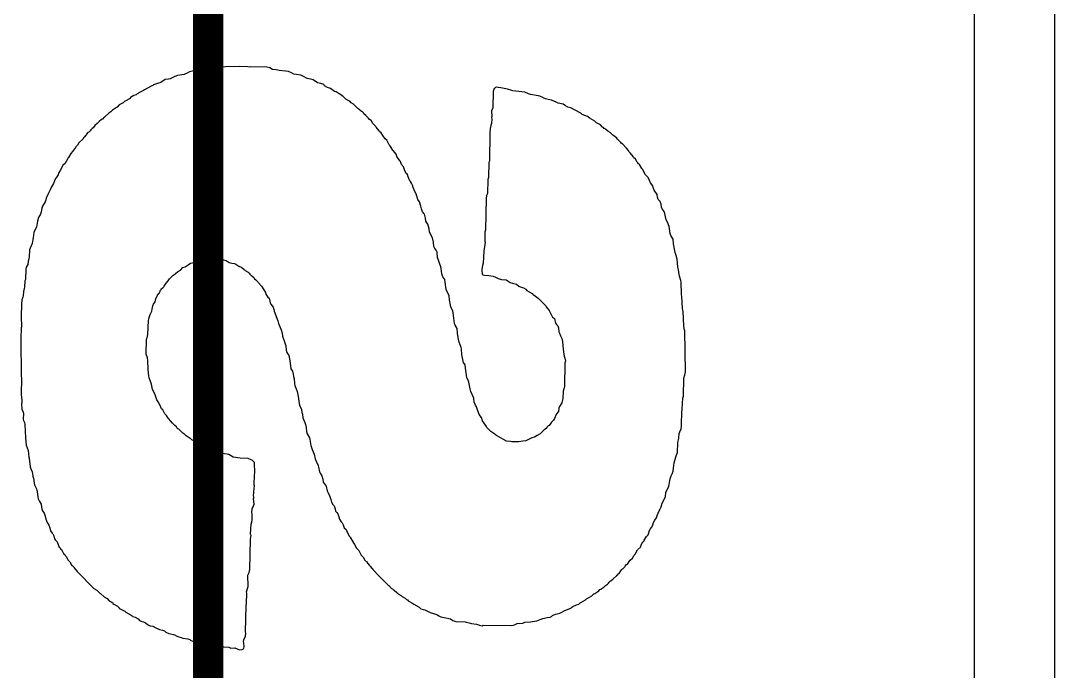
# Model space of a CAD drawing. Header units: inches. Extents: x 0 to 12.7, y -0.1 to 3.5.
# Drawn here: x 0.9427 to 1.1124, y 1.1689 to 1.2756 of the extents above; entities that cross this region are included whole.
import ezdxf

# ---------------------------------------------------------------- set-up
doc = ezdxf.new("R2010")
doc.units = ezdxf.units.IN
doc.header["$MEASUREMENT"] = 0
doc.layers.add('Bottom Overlay', color=54, linetype='Continuous')
doc.layers.add('Top Overlay', color=2, linetype='Continuous')

# ---------------------------------------------------------------- blocks, each defined once
blk = doc.blocks.new('SX1276S8S_T_X1_1')
at = {"layer": 'Top Overlay'}
blk.add_lwpolyline([(0.313, 0.317, 0.005, 0.005, 0), (-0.314, 0.317, 0.005, 0.005, 0)], format="xyseb", dxfattribs=at)

msp = doc.modelspace()

# ---------------------------------------------------------------- linework, layer by layer
at = {"layer": 'Bottom Overlay'}
for p, q in [((1.11236, 0.67763), (1.11229, 1.28771)), ((1.09907, 1.28395), (1.09907, 1.26718)), ((0.97331, 1.2677), (0.97282, 1.26756)), ((0.97366, 1.26784), (0.97331, 1.2677)), ((0.97432, 1.26795), (0.97366, 1.26784)), ((0.97623, 1.26805), (0.97432, 1.26795)), ((0.9786, 1.26812), (0.97623, 1.26805)), ((0.97992, 1.26805), (0.9786, 1.26812)), ((0.98013, 1.26798), (0.97992, 1.26805)), ((0.98033, 1.26805), (0.98013, 1.26798)), ((0.98305, 1.26798), (0.98033, 1.26805)), ((0.98354, 1.26791), (0.98305, 1.26798)), ((0.98395, 1.26763), (0.98354, 1.26791)), ((0.96691, 1.26603), (0.96635, 1.26596)), ((0.96718, 1.2661), (0.96691, 1.26603)), ((0.96795, 1.26645), (0.96718, 1.2661)), ((0.9684, 1.26663), (0.96795, 1.26645)), ((0.96948, 1.2668), (0.9684, 1.26663)), ((0.96997, 1.26701), (0.96948, 1.2668)), ((0.97035, 1.26725), (0.96997, 1.26701)), ((0.97077, 1.26732), (0.97035, 1.26725)), ((0.9716, 1.26739), (0.97077, 1.26732)), ((0.97254, 1.2675), (0.9716, 1.26739)), ((0.97282, 1.26756), (0.97254, 1.2675)), ((0.98458, 1.26756), (0.98395, 1.26763)), ((0.98486, 1.2675), (0.98458, 1.26756)), ((0.98507, 1.26743), (0.98486, 1.2675)), ((0.98611, 1.26736), (0.98507, 1.26743)), ((0.9866, 1.26729), (0.98611, 1.26736)), ((0.98708, 1.26708), (0.9866, 1.26729)), ((0.98747, 1.26683), (0.98708, 1.26708)), ((0.98861, 1.26666), (0.98747, 1.26683)), ((0.98907, 1.26649), (0.98861, 1.26666)), ((0.98962, 1.26614), (0.98907, 1.26649)), ((0.99018, 1.266), (0.98962, 1.26614)), ((1.09907, 1.26711), (1.09904, 0.69054)), ((1.09907, 1.26718), (1.09907, 1.26711)), ((0.96343, 1.26457), (0.96294, 1.26429)), ((0.96419, 1.26492), (0.96343, 1.26457)), ((0.96433, 1.26499), (0.96419, 1.26492)), ((0.96444, 1.26509), (0.96433, 1.26499)), ((0.9651, 1.26534), (0.96444, 1.26509)), ((0.96565, 1.26548), (0.9651, 1.26534)), ((0.96635, 1.26596), (0.96565, 1.26548)), ((0.99063, 1.26589), (0.99018, 1.266)), ((0.99133, 1.26541), (0.99063, 1.26589)), ((0.99189, 1.26534), (0.99133, 1.26541)), ((0.99223, 1.2652), (0.99189, 1.26534)), ((0.99237, 1.26513), (0.99223, 1.2652)), ((0.99251, 1.26492), (0.99237, 1.26513)), ((0.993, 1.26464), (0.99251, 1.26492)), ((0.99345, 1.26447), (0.993, 1.26464)), ((0.99411, 1.26402), (0.99345, 1.26447)), ((1.02031, 1.26447), (1.02017, 1.26398)), ((1.02041, 1.26457), (1.02031, 1.26447)), ((1.02055, 1.26464), (1.02041, 1.26457)), ((1.02076, 1.26471), (1.02055, 1.26464)), ((1.021, 1.26468), (1.02076, 1.26471)), ((1.02142, 1.26461), (1.021, 1.26468)), ((1.0217, 1.26454), (1.02142, 1.26461)), ((1.0225, 1.26436), (1.0217, 1.26454)), ((1.0232, 1.26416), (1.0225, 1.26436)), ((0.96061, 1.26287), (0.95967, 1.26235)), ((0.96068, 1.26301), (0.96061, 1.26287)), ((0.96123, 1.26336), (0.96068, 1.26301)), ((0.96162, 1.26346), (0.96123, 1.26336)), ((0.96176, 1.2636), (0.96162, 1.26346)), ((0.9619, 1.26367), (0.96176, 1.2636)), ((0.96204, 1.26381), (0.9619, 1.26367)), ((0.9627, 1.26412), (0.96204, 1.26381)), ((0.96273, 1.26416), (0.9627, 1.26412)), ((0.9628, 1.26416), (0.96273, 1.26416)), ((0.96294, 1.26429), (0.9628, 1.26416)), ((0.99439, 1.26395), (0.99411, 1.26402)), ((0.99488, 1.2636), (0.99439, 1.26395)), ((0.9955, 1.26325), (0.99488, 1.2636)), ((0.99599, 1.26276), (0.9955, 1.26325)), ((0.99648, 1.26249), (0.99599, 1.26276)), ((1.02017, 1.26398), (1.0201, 1.26134)), ((1.0234, 1.26409), (1.0232, 1.26416)), ((1.02438, 1.26402), (1.0234, 1.26409)), ((1.02535, 1.26388), (1.02438, 1.26402)), ((1.02594, 1.26363), (1.02535, 1.26388)), ((1.02629, 1.26349), (1.02594, 1.26363)), ((1.02754, 1.26329), (1.02629, 1.26349)), ((1.02782, 1.26322), (1.02754, 1.26329)), ((1.02828, 1.26304), (1.02782, 1.26322)), ((1.02838, 1.26294), (1.02828, 1.26304)), ((1.02873, 1.2628), (1.02838, 1.26294)), ((1.02918, 1.26269), (1.02873, 1.2628)), ((1.02974, 1.26256), (1.02918, 1.26269)), ((0.95769, 1.26092), (0.95744, 1.26068)), ((0.95835, 1.26137), (0.95769, 1.26092)), ((0.95849, 1.26144), (0.95835, 1.26137)), ((0.95883, 1.26179), (0.95849, 1.26144)), ((0.95946, 1.26214), (0.95883, 1.26179)), ((0.95967, 1.26235), (0.95946, 1.26214)), ((0.99662, 1.26242), (0.99648, 1.26249)), ((0.99689, 1.26214), (0.99662, 1.26242)), ((0.99724, 1.26193), (0.99689, 1.26214)), ((0.99794, 1.26123), (0.99724, 1.26193)), ((0.99808, 1.26116), (0.99794, 1.26123)), ((0.99818, 1.26106), (0.99808, 1.26116)), ((0.99856, 1.26075), (0.99818, 1.26106)), ((1.0201, 1.26134), (1.01989, 1.26085)), ((1.03047, 1.26224), (1.02974, 1.26256)), ((1.03082, 1.2621), (1.03047, 1.26224)), ((1.03162, 1.26193), (1.03082, 1.2621)), ((1.03203, 1.26165), (1.03162, 1.26193)), ((1.03242, 1.26141), (1.03203, 1.26165)), ((1.03287, 1.2613), (1.03242, 1.26141)), ((1.03363, 1.26095), (1.03287, 1.2613)), ((1.03454, 1.26047), (1.03363, 1.26095)), ((0.95591, 1.25942), (0.95553, 1.25911)), ((0.95605, 1.25949), (0.95591, 1.25942)), ((0.95633, 1.25977), (0.95605, 1.25949)), ((0.95647, 1.25984), (0.95633, 1.25977)), ((0.9571, 1.26047), (0.95647, 1.25984)), ((0.95744, 1.26068), (0.9571, 1.26047)), ((0.9987, 1.26068), (0.99856, 1.26075)), ((0.99888, 1.2605), (0.9987, 1.26068)), ((0.99895, 1.26036), (0.99888, 1.2605)), ((0.99926, 1.26005), (0.99895, 1.26036)), ((0.9994, 1.25998), (0.99926, 1.26005)), ((0.99957, 1.25981), (0.9994, 1.25998)), ((0.99964, 1.25967), (0.99957, 1.25981)), ((0.99989, 1.25942), (0.99964, 1.25967)), ((1.00013, 1.25925), (0.99989, 1.25942)), ((1.00041, 1.25876), (1.00013, 1.25925)), ((1.01989, 1.26085), (1.01993, 1.25991)), ((1.01993, 1.25991), (1.01989, 1.25974)), ((1.01989, 1.25974), (1.01996, 1.25953)), ((1.01996, 1.25953), (1.01989, 1.25876)), ((1.03478, 1.26022), (1.03454, 1.26047)), ((1.03565, 1.25991), (1.03478, 1.26022)), ((1.03579, 1.25977), (1.03565, 1.25991)), ((1.03593, 1.2597), (1.03579, 1.25977)), ((1.03607, 1.25956), (1.03593, 1.2597)), ((1.03683, 1.25915), (1.03607, 1.25956)), ((0.95407, 1.25758), (0.95382, 1.25734)), ((0.95414, 1.25772), (0.95407, 1.25758)), ((0.95438, 1.25796), (0.95414, 1.25772)), ((0.95452, 1.25803), (0.95438, 1.25796)), ((0.95483, 1.25842), (0.95452, 1.25803)), ((0.95522, 1.25873), (0.95483, 1.25842)), ((0.95553, 1.25911), (0.95522, 1.25873)), ((1.0009, 1.25828), (1.00041, 1.25876)), ((1.00097, 1.25814), (1.0009, 1.25828)), ((1.00121, 1.25789), (1.00097, 1.25814)), ((1.00152, 1.25751), (1.00121, 1.25789)), ((1.01968, 1.25793), (1.01961, 1.25723)), ((1.01975, 1.25842), (1.01968, 1.25793)), ((1.01989, 1.25876), (1.01975, 1.25842)), ((1.03711, 1.25887), (1.03683, 1.25915)), ((1.03774, 1.25852), (1.03711, 1.25887)), ((1.03809, 1.25817), (1.03774, 1.25852)), ((1.03823, 1.2581), (1.03809, 1.25817)), ((1.03836, 1.25796), (1.03823, 1.2581)), ((1.0385, 1.25789), (1.03836, 1.25796)), ((1.03861, 1.25779), (1.0385, 1.25789)), ((1.03899, 1.25748), (1.03861, 1.25779)), ((0.95289, 1.25626), (0.95219, 1.25556)), ((0.95295, 1.2564), (0.95289, 1.25626)), ((0.95306, 1.2565), (0.95295, 1.2564)), ((0.95337, 1.25688), (0.95306, 1.2565)), ((0.95344, 1.25702), (0.95337, 1.25688)), ((0.95369, 1.25727), (0.95344, 1.25702)), ((0.95382, 1.25734), (0.95369, 1.25727)), ((1.00159, 1.25737), (1.00152, 1.25751)), ((1.00177, 1.2572), (1.00159, 1.25737)), ((1.00208, 1.25681), (1.00177, 1.2572)), ((1.00246, 1.25622), (1.00208, 1.25681)), ((1.0027, 1.25605), (1.00246, 1.25622)), ((1.00312, 1.25528), (1.0027, 1.25605)), ((1.01961, 1.25723), (1.01954, 1.25257)), ((1.03934, 1.25727), (1.03899, 1.25748)), ((1.03976, 1.25685), (1.03934, 1.25727)), ((1.0401, 1.25664), (1.03976, 1.25685)), ((1.04042, 1.25633), (1.0401, 1.25664)), ((1.04049, 1.25619), (1.04042, 1.25633)), ((1.04059, 1.25615), (1.04049, 1.25619)), ((1.04111, 1.25563), (1.04059, 1.25615)), ((0.95118, 1.25414), (0.95087, 1.25382)), ((0.95163, 1.2548), (0.95118, 1.25414)), ((0.9517, 1.25494), (0.95163, 1.2548)), ((0.95198, 1.25521), (0.9517, 1.25494)), ((0.95219, 1.25556), (0.95198, 1.25521)), ((1.00319, 1.25514), (1.00312, 1.25528)), ((1.00333, 1.25501), (1.00319, 1.25514)), ((1.00368, 1.25438), (1.00333, 1.25501)), ((1.0041, 1.25396), (1.00368, 1.25438)), ((1.04118, 1.25549), (1.04111, 1.25563)), ((1.04129, 1.25546), (1.04118, 1.25549)), ((1.04205, 1.25469), (1.04129, 1.25546)), ((1.04237, 1.25431), (1.04205, 1.25469)), ((1.04243, 1.25417), (1.04237, 1.25431)), ((1.04264, 1.25396), (1.04243, 1.25417)), ((0.95031, 1.25292), (0.94989, 1.25215)), ((0.95038, 1.25306), (0.95031, 1.25292)), ((0.95052, 1.2532), (0.95038, 1.25306)), ((0.95087, 1.25382), (0.95052, 1.2532)), ((1.00431, 1.25361), (1.0041, 1.25396)), ((1.00437, 1.25334), (1.00431, 1.25361)), ((1.00486, 1.25264), (1.00437, 1.25334)), ((1.00493, 1.2525), (1.00486, 1.25264)), ((1.00514, 1.25201), (1.00493, 1.2525)), ((1.01954, 1.25257), (1.01947, 1.25236)), ((1.04313, 1.25334), (1.04264, 1.25396)), ((1.0432, 1.2532), (1.04313, 1.25334)), ((1.04348, 1.25292), (1.0432, 1.2532)), ((1.04376, 1.25243), (1.04348, 1.25292)), ((1.0439, 1.25229), (1.04376, 1.25243)), ((0.94913, 1.25104), (0.94885, 1.25062)), ((0.94965, 1.25198), (0.94913, 1.25104)), ((0.94989, 1.25215), (0.94965, 1.25198)), ((1.00528, 1.25187), (1.00514, 1.25201)), ((1.00535, 1.25174), (1.00528, 1.25187)), ((1.00545, 1.25163), (1.00535, 1.25174)), ((1.00563, 1.25118), (1.00545, 1.25163)), ((1.00584, 1.25069), (1.00563, 1.25118)), ((1.01947, 1.25236), (1.0194, 1.24993)), ((1.04397, 1.25215), (1.0439, 1.25229)), ((1.04407, 1.25212), (1.04397, 1.25215)), ((1.04417, 1.25201), (1.04407, 1.25212)), ((1.04452, 1.25139), (1.04417, 1.25201)), ((1.04466, 1.25125), (1.04452, 1.25139)), ((1.04515, 1.25034), (1.04466, 1.25125)), ((0.94822, 1.24937), (0.94805, 1.24892)), ((0.94836, 1.24972), (0.94822, 1.24937)), ((0.9485, 1.24986), (0.94836, 1.24972)), ((0.94878, 1.25034), (0.9485, 1.24986)), ((0.94885, 1.25062), (0.94878, 1.25034)), ((1.00591, 1.25055), (1.00584, 1.25069)), ((1.00608, 1.25038), (1.00591, 1.25055)), ((1.00622, 1.25003), (1.00608, 1.25038)), ((1.00646, 1.24937), (1.00622, 1.25003)), ((1.0066, 1.24923), (1.00646, 1.24937)), ((1.00678, 1.24899), (1.0066, 1.24923)), ((1.01926, 1.24958), (1.0192, 1.24728)), ((1.0194, 1.24993), (1.01926, 1.24958)), ((1.04557, 1.24993), (1.04515, 1.25034)), ((1.04564, 1.24979), (1.04557, 1.24993)), ((1.04598, 1.24902), (1.04564, 1.24979)), ((0.94735, 1.24753), (0.94711, 1.24714)), ((0.94753, 1.24798), (0.94735, 1.24753)), ((0.9477, 1.24836), (0.94753, 1.24798)), ((0.94805, 1.24892), (0.9477, 1.24836)), ((1.00691, 1.24864), (1.00678, 1.24899)), ((1.00702, 1.24826), (1.00691, 1.24864)), ((1.0073, 1.24763), (1.00702, 1.24826)), ((1.00754, 1.24725), (1.0073, 1.24763)), ((1.04633, 1.24853), (1.04598, 1.24902)), ((1.0464, 1.24826), (1.04633, 1.24853)), ((1.04658, 1.2478), (1.0464, 1.24826)), ((1.04703, 1.24714), (1.04658, 1.2478)), ((0.94669, 1.24589), (0.94624, 1.24523)), ((0.94676, 1.24624), (0.94669, 1.24589)), ((0.94683, 1.24652), (0.94676, 1.24624)), ((0.94711, 1.24714), (0.94683, 1.24652)), ((1.00764, 1.24686), (1.00754, 1.24725)), ((1.00778, 1.24631), (1.00764, 1.24686)), ((1.00806, 1.24589), (1.00778, 1.24631)), ((1.00831, 1.24523), (1.00806, 1.24589)), ((1.01899, 1.24645), (1.01888, 1.24133)), ((1.01906, 1.24693), (1.01899, 1.24645)), ((1.0192, 1.24728), (1.01906, 1.24693)), ((1.0471, 1.24666), (1.04703, 1.24714)), ((1.04724, 1.24631), (1.0471, 1.24666)), ((1.04755, 1.24599), (1.04724, 1.24631)), ((1.04772, 1.24554), (1.04755, 1.24599)), ((0.94603, 1.24426), (0.94589, 1.24391)), ((0.94614, 1.24485), (0.94603, 1.24426)), ((0.94624, 1.24523), (0.94614, 1.24485)), ((1.00841, 1.24478), (1.00831, 1.24523)), ((1.00855, 1.24429), (1.00841, 1.24478)), ((1.00869, 1.24415), (1.00855, 1.24429)), ((1.00876, 1.24401), (1.00869, 1.24415)), ((1.0089, 1.24387), (1.00876, 1.24401)), ((1.04779, 1.24506), (1.04772, 1.24554)), ((1.0479, 1.24474), (1.04779, 1.24506)), ((1.04818, 1.24432), (1.0479, 1.24474)), ((1.04831, 1.24398), (1.04818, 1.24432)), ((1.04842, 1.24346), (1.04831, 1.24398)), ((0.94544, 1.24276), (0.94527, 1.24175)), ((0.94558, 1.24332), (0.94544, 1.24276)), ((0.94589, 1.24391), (0.94558, 1.24332)), ((1.00904, 1.24325), (1.0089, 1.24387)), ((1.00911, 1.24276), (1.00904, 1.24325)), ((1.00942, 1.24224), (1.00911, 1.24276)), ((1.04856, 1.24297), (1.04842, 1.24346)), ((1.04873, 1.24259), (1.04856, 1.24297)), ((1.04901, 1.24189), (1.04873, 1.24259)), ((0.94481, 1.24088), (0.94471, 1.24001)), ((0.94502, 1.24137), (0.94481, 1.24088)), ((0.94527, 1.24175), (0.94502, 1.24137)), ((1.00956, 1.24189), (1.00942, 1.24224)), ((1.00966, 1.24151), (1.00956, 1.24189)), ((1.00973, 1.24102), (1.00966, 1.24151)), ((1.0098, 1.24074), (1.00973, 1.24102)), ((1.01018, 1.24001), (1.0098, 1.24074)), ((1.01881, 1.24092), (1.01878, 1.23949)), ((1.01888, 1.24133), (1.01881, 1.24092)), ((1.04918, 1.24074), (1.04901, 1.24189)), ((1.04932, 1.24039), (1.04918, 1.24074)), ((0.94454, 1.23907), (0.94419, 1.23831)), ((0.94464, 1.23973), (0.94454, 1.23907)), ((0.94471, 1.24001), (0.94464, 1.23973)), ((1.01036, 1.23928), (1.01018, 1.24001)), ((1.01043, 1.23858), (1.01036, 1.23928)), ((1.01885, 1.23928), (1.01874, 1.23855)), ((1.01878, 1.23949), (1.01885, 1.23928)), ((1.04967, 1.23977), (1.04932, 1.24039)), ((1.04974, 1.239), (1.04967, 1.23977)), ((1.04988, 1.23817), (1.04974, 1.239)), ((0.94412, 1.23803), (0.94405, 1.23685)), ((0.94419, 1.23831), (0.94412, 1.23803)), ((1.01057, 1.23824), (1.01043, 1.23858)), ((1.01081, 1.23799), (1.01057, 1.23824)), ((1.01095, 1.23765), (1.01081, 1.23799)), ((1.01105, 1.23678), (1.01095, 1.23765)), ((1.0186, 1.23785), (1.01853, 1.23584)), ((1.01867, 1.23827), (1.0186, 1.23785)), ((1.01874, 1.23855), (1.01867, 1.23827)), ((1.05002, 1.23761), (1.04988, 1.23817)), ((1.05016, 1.23712), (1.05002, 1.23761)), ((0.94381, 1.23563), (0.94356, 1.23518)), ((0.94391, 1.23615), (0.94381, 1.23563)), ((0.94398, 1.23664), (0.94391, 1.23615)), ((0.94405, 1.23685), (0.94398, 1.23664)), ((0.96962, 1.23528), (0.97011, 1.23556)), ((0.97011, 1.23556), (0.97052, 1.23584)), ((0.97052, 1.23584), (0.97105, 1.23594)), ((0.97105, 1.23594), (0.97132, 1.23601)), ((0.97132, 1.23601), (0.97171, 1.23618)), ((0.97171, 1.23618), (0.97205, 1.23632)), ((0.97205, 1.23632), (0.97254, 1.23639)), ((0.97254, 1.23639), (0.97282, 1.23646)), ((0.97282, 1.23646), (0.97331, 1.23653)), ((0.97331, 1.23653), (0.97574, 1.23646)), ((0.97574, 1.23646), (0.97595, 1.23639)), ((0.97595, 1.23639), (0.97637, 1.23632)), ((0.97637, 1.23632), (0.97686, 1.23598)), ((0.97686, 1.23598), (0.97731, 1.23587)), ((0.97731, 1.23587), (0.97773, 1.2358)), ((0.97773, 1.2358), (0.97797, 1.2357)), ((0.97797, 1.2357), (0.97846, 1.23535)), ((1.01123, 1.23618), (1.01105, 1.23678)), ((1.01137, 1.23584), (1.01123, 1.23618)), ((1.01158, 1.23528), (1.01137, 1.23584)), ((1.01853, 1.23584), (1.01843, 1.23545)), ((1.05026, 1.23674), (1.05016, 1.23712)), ((1.05033, 1.23646), (1.05026, 1.23674)), ((1.0504, 1.23591), (1.05033, 1.23646)), ((1.05047, 1.23521), (1.0504, 1.23591)), ((0.94349, 1.2349), (0.94342, 1.23316)), ((0.94356, 1.23518), (0.94349, 1.2349)), ((0.96708, 1.2333), (0.9676, 1.23382)), ((0.9676, 1.23382), (0.96774, 1.23389)), ((0.96774, 1.23389), (0.96812, 1.2342)), ((0.96812, 1.2342), (0.96837, 1.23444)), ((0.96837, 1.23444), (0.96885, 1.23472)), ((0.96885, 1.23472), (0.96927, 1.23514)), ((0.96927, 1.23514), (0.96962, 1.23528)), ((0.97846, 1.23535), (0.9788, 1.23521)), ((0.9788, 1.23521), (0.97894, 1.23514)), ((0.97894, 1.23514), (0.97933, 1.23483)), ((0.97933, 1.23483), (0.9795, 1.23465)), ((0.9795, 1.23465), (0.97999, 1.23438)), ((0.97999, 1.23438), (0.98016, 1.2342)), ((0.98016, 1.2342), (0.98023, 1.23406)), ((0.98023, 1.23406), (0.9804, 1.23389)), ((0.9804, 1.23389), (0.98054, 1.23382)), ((0.98054, 1.23382), (0.98093, 1.23344)), ((1.01165, 1.235), (1.01158, 1.23528)), ((1.01175, 1.23413), (1.01165, 1.235)), ((1.01189, 1.23364), (1.01175, 1.23413)), ((1.01836, 1.23518), (1.01829, 1.23469)), ((1.01829, 1.23469), (1.01836, 1.23406)), ((1.01843, 1.23545), (1.01836, 1.23518)), ((1.01836, 1.23406), (1.01846, 1.23396)), ((1.01846, 1.23396), (1.01874, 1.23389)), ((1.01874, 1.23389), (1.01944, 1.23382)), ((1.01944, 1.23382), (1.02017, 1.23371)), ((1.05054, 1.23479), (1.05047, 1.23521)), ((1.05065, 1.23399), (1.05054, 1.23479)), ((1.05072, 1.23371), (1.05065, 1.23399)), ((0.94335, 1.23295), (0.94328, 1.2319)), ((0.94342, 1.23316), (0.94335, 1.23295)), ((0.96611, 1.23197), (0.96618, 1.23211)), ((0.96618, 1.23211), (0.96652, 1.2326)), ((0.96652, 1.2326), (0.96687, 1.23295)), ((0.96687, 1.23295), (0.96708, 1.2333)), ((0.98093, 1.23344), (0.981, 1.2333)), ((0.981, 1.2333), (0.98124, 1.23312)), ((0.98124, 1.23312), (0.98155, 1.23281)), ((0.98155, 1.23281), (0.98162, 1.23267)), ((0.98162, 1.23267), (0.98218, 1.23211)), ((0.98218, 1.23211), (0.98253, 1.23149)), ((1.01224, 1.23316), (1.01189, 1.23364)), ((1.01231, 1.23274), (1.01224, 1.23316)), ((1.01245, 1.23156), (1.01231, 1.23274)), ((1.02017, 1.23371), (1.02052, 1.23357)), ((1.02052, 1.23357), (1.02097, 1.23333)), ((1.02097, 1.23333), (1.02153, 1.23319)), ((1.02153, 1.23319), (1.02229, 1.23312)), ((1.02229, 1.23312), (1.02295, 1.23267)), ((1.02295, 1.23267), (1.02334, 1.23257)), ((1.02334, 1.23257), (1.02396, 1.23243)), ((1.02396, 1.23243), (1.02434, 1.23211)), ((1.02434, 1.23211), (1.02473, 1.23194)), ((1.05092, 1.23302), (1.05072, 1.23371)), ((1.05099, 1.23281), (1.05092, 1.23302)), ((1.05106, 1.23065), (1.05099, 1.23281)), ((0.94307, 1.23051), (0.943, 1.2303)), ((0.94314, 1.23121), (0.94307, 1.23051)), ((0.94321, 1.2317), (0.94314, 1.23121)), ((0.94328, 1.2319), (0.94321, 1.2317)), ((0.96485, 1.23003), (0.96503, 1.23048)), ((0.96503, 1.23048), (0.96531, 1.2309)), ((0.96531, 1.2309), (0.96541, 1.231)), ((0.96541, 1.231), (0.96558, 1.23145)), ((0.96558, 1.23145), (0.96569, 1.23156)), ((0.96569, 1.23156), (0.96576, 1.2317)), ((0.96576, 1.2317), (0.966, 1.23187)), ((0.966, 1.23187), (0.96611, 1.23197)), ((0.98253, 1.23149), (0.9828, 1.23107)), ((0.9828, 1.23107), (0.98287, 1.23079)), ((0.98287, 1.23079), (0.98322, 1.2303)), ((1.01293, 1.23051), (1.01245, 1.23156)), ((1.013, 1.22982), (1.01293, 1.23051)), ((1.02473, 1.23194), (1.02511, 1.23184)), ((1.02511, 1.23184), (1.02549, 1.23159)), ((1.02549, 1.23159), (1.02567, 1.23135)), ((1.02567, 1.23135), (1.02605, 1.23117)), ((1.02605, 1.23117), (1.02654, 1.2309)), ((1.02654, 1.2309), (1.02674, 1.23069)), ((1.02674, 1.23069), (1.02688, 1.23062)), ((1.02688, 1.23062), (1.02751, 1.23013)), ((1.05113, 1.23044), (1.05106, 1.23065)), ((1.0512, 1.22843), (1.05113, 1.23044)), ((0.9428, 1.22912), (0.94276, 1.22714)), ((0.94287, 1.22982), (0.9428, 1.22912)), ((0.943, 1.2303), (0.94287, 1.22982)), ((0.96423, 1.22829), (0.96433, 1.22888)), ((0.96433, 1.22888), (0.96444, 1.22912)), ((0.96444, 1.22912), (0.96471, 1.22954)), ((0.96471, 1.22954), (0.96485, 1.23003)), ((0.98322, 1.2303), (0.98343, 1.2301)), ((0.98343, 1.2301), (0.98354, 1.22964)), ((0.98354, 1.22964), (0.9836, 1.22937)), ((0.9836, 1.22937), (0.98371, 1.22912)), ((0.98371, 1.22912), (0.98406, 1.22863)), ((1.01314, 1.22898), (1.013, 1.22982)), ((1.01321, 1.2287), (1.01314, 1.22898)), ((1.01352, 1.22797), (1.01321, 1.2287)), ((1.02751, 1.23013), (1.0288, 1.22884)), ((1.0288, 1.22884), (1.02887, 1.2287)), ((1.02887, 1.2287), (1.02935, 1.22808)), ((0.94276, 1.22714), (0.9428, 1.22543)), ((0.96374, 1.22696), (0.96391, 1.22742)), ((0.96391, 1.22742), (0.96416, 1.22801)), ((0.96416, 1.22801), (0.96423, 1.22829)), ((0.98406, 1.22863), (0.98416, 1.22825)), ((0.98416, 1.22825), (0.98423, 1.22797)), ((0.98423, 1.22797), (0.98451, 1.22728)), ((0.98451, 1.22728), (0.98475, 1.22669)), ((1.01359, 1.2277), (1.01352, 1.22797)), ((1.0137, 1.22683), (1.01359, 1.2277)), ((1.02935, 1.22808), (1.02991, 1.22703)), ((1.02991, 1.22703), (1.03019, 1.22676)), ((1.05127, 1.22815), (1.0512, 1.22843)), ((1.05134, 1.22794), (1.05127, 1.22815)), ((1.05141, 1.22557), (1.05134, 1.22794)), ((0.9428, 1.22543), (0.94273, 1.22523)), ((0.96353, 1.22418), (0.9636, 1.22648)), ((0.9636, 1.22648), (0.96367, 1.22669)), ((0.96367, 1.22669), (0.96374, 1.22696)), ((0.98475, 1.22669), (0.98482, 1.22641)), ((0.98482, 1.22641), (0.98493, 1.22596)), ((0.98493, 1.22596), (0.98538, 1.22495)), ((1.01384, 1.22599), (1.0137, 1.22683)), ((1.01391, 1.22571), (1.01384, 1.22599)), ((1.01425, 1.22516), (1.01391, 1.22571)), ((1.03019, 1.22676), (1.03036, 1.22603)), ((1.03036, 1.22603), (1.03054, 1.22578)), ((1.03054, 1.22578), (1.03075, 1.22557)), ((1.03075, 1.22557), (1.03088, 1.22523)), ((1.05148, 1.22509), (1.05141, 1.22557)), ((0.94273, 1.22523), (0.94266, 1.22349)), ((0.96332, 1.22342), (0.96339, 1.22362)), ((0.96339, 1.22362), (0.96353, 1.22418)), ((0.98538, 1.22495), (0.98552, 1.22439)), ((0.98552, 1.22439), (0.98562, 1.22387)), ((0.98562, 1.22387), (0.9859, 1.2231)), ((1.01432, 1.22439), (1.01425, 1.22516)), ((1.01439, 1.22369), (1.01432, 1.22439)), ((1.01446, 1.22342), (1.01439, 1.22369)), ((1.03088, 1.22523), (1.03095, 1.2246)), ((1.03095, 1.2246), (1.03102, 1.22439)), ((1.03102, 1.22439), (1.0312, 1.22394)), ((1.0312, 1.22394), (1.03144, 1.22349)), ((1.05162, 1.22474), (1.05148, 1.22509)), ((1.05169, 1.21806), (1.05162, 1.22474)), ((0.94266, 1.22349), (0.94273, 1.21729)), ((0.96325, 1.22091), (0.96332, 1.22342)), ((0.9859, 1.2231), (0.98601, 1.22279)), ((0.98601, 1.22279), (0.98614, 1.2223)), ((0.98614, 1.2223), (0.98621, 1.22161)), ((1.0146, 1.22293), (1.01446, 1.22342)), ((1.01488, 1.22202), (1.0146, 1.22293)), ((1.01495, 1.22182), (1.01488, 1.22202)), ((1.03144, 1.22349), (1.03151, 1.223)), ((1.03151, 1.223), (1.03158, 1.2223)), ((1.03158, 1.2223), (1.03165, 1.22182)), ((0.96343, 1.22032), (0.96325, 1.22091)), ((0.9635, 1.2199), (0.96343, 1.22032)), ((0.98621, 1.22161), (0.98632, 1.22122)), ((0.98632, 1.22122), (0.98663, 1.2207)), ((0.98663, 1.2207), (0.98677, 1.22015)), ((1.01502, 1.22084), (1.01495, 1.22182)), ((1.01509, 1.22056), (1.01502, 1.22084)), ((1.01516, 1.22008), (1.01509, 1.22056)), ((1.03165, 1.22182), (1.03175, 1.22088)), ((1.03175, 1.22088), (1.03182, 1.2206)), ((1.03182, 1.2206), (1.03193, 1.22029)), ((1.03193, 1.22029), (1.032, 1.2198)), ((0.96357, 1.21844), (0.9635, 1.2199)), ((0.98677, 1.22015), (0.98684, 1.21945)), ((0.98684, 1.21945), (0.98698, 1.21855)), ((0.98698, 1.21855), (0.98726, 1.21813)), ((1.0153, 1.21959), (1.01516, 1.22008)), ((1.01558, 1.21917), (1.0153, 1.21959)), ((1.01565, 1.2182), (1.01558, 1.21917)), ((1.03193, 1.21952), (1.03186, 1.21562)), ((1.032, 1.2198), (1.03193, 1.21952)), ((0.94273, 1.21729), (0.9428, 1.21708)), ((0.9428, 1.21708), (0.94276, 1.21427)), ((0.96367, 1.21736), (0.96357, 1.21844)), ((0.96374, 1.21708), (0.96367, 1.21736)), ((0.96388, 1.2166), (0.96374, 1.21708)), ((0.98726, 1.21813), (0.98736, 1.21768)), ((0.98736, 1.21768), (0.98743, 1.21726)), ((0.98743, 1.21726), (0.9875, 1.21691)), ((0.9875, 1.21691), (0.98757, 1.21615)), ((1.01572, 1.21792), (1.01565, 1.2182)), ((1.01586, 1.21708), (1.01572, 1.21792)), ((1.01603, 1.2167), (1.01586, 1.21708)), ((1.05138, 1.21406), (1.05145, 1.21698)), ((1.05145, 1.21698), (1.05162, 1.21757)), ((1.05162, 1.21757), (1.05169, 1.21806)), ((0.96412, 1.21601), (0.96388, 1.2166)), ((0.96419, 1.21573), (0.96412, 1.21601)), ((0.9643, 1.21514), (0.96419, 1.21573)), ((0.96468, 1.21441), (0.9643, 1.21514)), ((0.98757, 1.21615), (0.98764, 1.2158)), ((0.98764, 1.2158), (0.98785, 1.21524)), ((0.98785, 1.21524), (0.98802, 1.21479)), ((1.01617, 1.21635), (1.01603, 1.2167)), ((1.01624, 1.21608), (1.01617, 1.21635)), ((1.01638, 1.21524), (1.01624, 1.21608)), ((1.01648, 1.21479), (1.01638, 1.21524)), ((1.03179, 1.21541), (1.03165, 1.21486)), ((1.03186, 1.21562), (1.03179, 1.21541)), ((0.94276, 1.21427), (0.94283, 1.21343)), ((0.94283, 1.21343), (0.94287, 1.21298)), ((0.96485, 1.21395), (0.96468, 1.21441)), ((0.96499, 1.21347), (0.96485, 1.21395)), ((0.9652, 1.21312), (0.96499, 1.21347)), ((0.98802, 1.21479), (0.98813, 1.21434)), ((0.98813, 1.21434), (0.9882, 1.21364)), ((0.9882, 1.21364), (0.98834, 1.21287)), ((1.01697, 1.21374), (1.01648, 1.21479)), ((1.01704, 1.21305), (1.01697, 1.21374)), ((1.03151, 1.21347), (1.03144, 1.21298)), ((1.03158, 1.21368), (1.03151, 1.21347)), ((1.03165, 1.21486), (1.03158, 1.21368)), ((1.05117, 1.21197), (1.05124, 1.21371)), ((1.05124, 1.21371), (1.05138, 1.21406)), ((0.94287, 1.21298), (0.9428, 1.21277)), ((0.9428, 1.21277), (0.94287, 1.21194)), ((0.94287, 1.21194), (0.94307, 1.21145)), ((0.96548, 1.21263), (0.9652, 1.21312)), ((0.96576, 1.212), (0.96548, 1.21263)), ((0.96597, 1.2118), (0.96576, 1.212)), ((0.96631, 1.21117), (0.96597, 1.2118)), ((0.98834, 1.21287), (0.98841, 1.2126)), ((0.98841, 1.2126), (0.98872, 1.21187)), ((0.98872, 1.21187), (0.98879, 1.21138)), ((1.01725, 1.21256), (1.01704, 1.21305)), ((1.01742, 1.21232), (1.01725, 1.21256)), ((1.01766, 1.21166), (1.01742, 1.21232)), ((1.03095, 1.21207), (1.03088, 1.21152)), ((1.03102, 1.21235), (1.03095, 1.21207)), ((1.03144, 1.21298), (1.03102, 1.21235)), ((1.0511, 1.21127), (1.05117, 1.21197)), ((0.94307, 1.21145), (0.94314, 1.21117)), ((0.94314, 1.21117), (0.94307, 1.21027)), ((0.94307, 1.21027), (0.94314, 1.21006)), ((0.94314, 1.21006), (0.94328, 1.20971)), ((0.96656, 1.21086), (0.96631, 1.21117)), ((0.96687, 1.21047), (0.96656, 1.21086)), ((0.96694, 1.21034), (0.96687, 1.21047)), ((0.96725, 1.21002), (0.96694, 1.21034)), ((0.96757, 1.20964), (0.96725, 1.21002)), ((0.98879, 1.21138), (0.98886, 1.2111)), ((0.98886, 1.2111), (0.98896, 1.21051)), ((0.98896, 1.21051), (0.98924, 1.20974)), ((1.01773, 1.21138), (1.01766, 1.21166)), ((1.01787, 1.21103), (1.01773, 1.21138)), ((1.01822, 1.21054), (1.01787, 1.21103)), ((1.01843, 1.20999), (1.01822, 1.21054)), ((1.03005, 1.21013), (1.0297, 1.20978)), ((1.03022, 1.21037), (1.03005, 1.21013)), ((1.03047, 1.21103), (1.03022, 1.21037)), ((1.03057, 1.21114), (1.03047, 1.21103)), ((1.03088, 1.21152), (1.03057, 1.21114)), ((1.05103, 1.2096), (1.0511, 1.21127)), ((0.94328, 1.20971), (0.94335, 1.20943)), ((0.94335, 1.20943), (0.94346, 1.20724)), ((0.96764, 1.2095), (0.96757, 1.20964)), ((0.96781, 1.20933), (0.96764, 1.2095)), ((0.96795, 1.20926), (0.96781, 1.20933)), ((0.96819, 1.20901), (0.96795, 1.20926)), ((0.96826, 1.20887), (0.96819, 1.20901)), ((0.96844, 1.2087), (0.96826, 1.20887)), ((0.96858, 1.20863), (0.96844, 1.2087)), ((0.96913, 1.20807), (0.96858, 1.20863)), ((0.98924, 1.20974), (0.98935, 1.20943)), ((0.98935, 1.20943), (0.98948, 1.20894)), ((0.98948, 1.20894), (0.98955, 1.20825)), ((1.01906, 1.20908), (1.01843, 1.20999)), ((1.01913, 1.20894), (1.01906, 1.20908)), ((1.01979, 1.20828), (1.01913, 1.20894)), ((1.02848, 1.20849), (1.02786, 1.20786)), ((1.02862, 1.20856), (1.02848, 1.20849)), ((1.02894, 1.20887), (1.02862, 1.20856)), ((1.02901, 1.20901), (1.02894, 1.20887)), ((1.02918, 1.20919), (1.02901, 1.20901)), ((1.02932, 1.20926), (1.02918, 1.20919)), ((1.02963, 1.20964), (1.02932, 1.20926)), ((1.0297, 1.20978), (1.02963, 1.20964)), ((1.05075, 1.20821), (1.05099, 1.20867)), ((1.05099, 1.20867), (1.05106, 1.20915)), ((1.05106, 1.20915), (1.05103, 1.2096)), ((0.94346, 1.20724), (0.94353, 1.20599)), ((0.96927, 1.208), (0.96913, 1.20807)), ((0.96941, 1.20786), (0.96927, 1.208)), ((0.96955, 1.2078), (0.96941, 1.20786)), ((0.96979, 1.20755), (0.96955, 1.2078)), ((0.97045, 1.2071), (0.96979, 1.20755)), ((0.97059, 1.20703), (0.97045, 1.2071)), ((0.97073, 1.20689), (0.97059, 1.20703)), ((0.9715, 1.20647), (0.97073, 1.20689)), ((0.98955, 1.20825), (0.98966, 1.20786)), ((0.98966, 1.20786), (0.99004, 1.2072)), ((0.99004, 1.2072), (0.99011, 1.20693)), ((0.99011, 1.20693), (0.99025, 1.20595)), ((1.02041, 1.2078), (1.01979, 1.20828)), ((1.02055, 1.20773), (1.02041, 1.2078)), ((1.02069, 1.20759), (1.02055, 1.20773)), ((1.02187, 1.20696), (1.02069, 1.20759)), ((1.02236, 1.20668), (1.02187, 1.20696)), ((1.02299, 1.20661), (1.02236, 1.20668)), ((1.0232, 1.20654), (1.02299, 1.20661)), ((1.02504, 1.20665), (1.02434, 1.20658)), ((1.02549, 1.20675), (1.02504, 1.20665)), ((1.0265, 1.2072), (1.02549, 1.20675)), ((1.02695, 1.20731), (1.0265, 1.2072)), ((1.02737, 1.20759), (1.02695, 1.20731)), ((1.02786, 1.20786), (1.02737, 1.20759)), ((1.05047, 1.20647), (1.05054, 1.20689)), ((1.05054, 1.20689), (1.05061, 1.20717)), ((1.05061, 1.20717), (1.05068, 1.20793)), ((1.05068, 1.20793), (1.05075, 1.20821)), ((0.94353, 1.20599), (0.94391, 1.20512)), ((0.94391, 1.20512), (0.94398, 1.20407)), ((0.97185, 1.20626), (0.9715, 1.20647)), ((0.97247, 1.20592), (0.97185, 1.20626)), ((0.9731, 1.20564), (0.97247, 1.20592)), ((0.97324, 1.20557), (0.9731, 1.20564)), ((0.97334, 1.20546), (0.97324, 1.20557)), ((0.97379, 1.20529), (0.97334, 1.20546)), ((0.97407, 1.20522), (0.97379, 1.20529)), ((0.97477, 1.20501), (0.97407, 1.20522)), ((0.97508, 1.20484), (0.97477, 1.20501)), ((0.99025, 1.20595), (0.99049, 1.20529)), ((0.99049, 1.20529), (0.99081, 1.20456)), ((1.02434, 1.20658), (1.0232, 1.20654)), ((1.05037, 1.20484), (1.05047, 1.20647)), ((0.94398, 1.20407), (0.94405, 1.20386)), ((0.94405, 1.20386), (0.94412, 1.20338)), ((0.94412, 1.20338), (0.94419, 1.20247)), ((0.97564, 1.20463), (0.97508, 1.20484)), ((0.97651, 1.20453), (0.97564, 1.20463)), ((0.97679, 1.20446), (0.97651, 1.20453)), ((0.97752, 1.20407), (0.97679, 1.20446)), ((0.97866, 1.2039), (0.97752, 1.20407)), ((0.97999, 1.20383), (0.97866, 1.2039)), ((0.98047, 1.20362), (0.97999, 1.20383)), ((0.98061, 1.20355), (0.98047, 1.20362)), ((0.981, 1.20317), (0.98061, 1.20355)), ((0.99081, 1.20456), (0.99098, 1.20376)), ((0.99098, 1.20376), (0.99112, 1.20341)), ((0.99112, 1.20341), (0.99143, 1.20268)), ((1.04985, 1.20313), (1.05005, 1.2039)), ((1.05005, 1.2039), (1.05019, 1.20425)), ((1.05019, 1.20425), (1.05037, 1.20484)), ((0.94419, 1.20247), (0.94433, 1.20212)), ((0.94433, 1.20212), (0.94454, 1.20164)), ((0.94454, 1.20164), (0.94461, 1.20136)), ((0.98107, 1.20143), (0.981, 1.20317)), ((0.99143, 1.20268), (0.9915, 1.2024)), ((0.9915, 1.2024), (0.99168, 1.20167)), ((0.99168, 1.20167), (0.99178, 1.20143)), ((1.04953, 1.20129), (1.04967, 1.20178)), ((1.04967, 1.20178), (1.04974, 1.20226)), ((1.04974, 1.20226), (1.04985, 1.20313)), ((0.94461, 1.20136), (0.94467, 1.20087)), ((0.94467, 1.20087), (0.94474, 1.20059)), ((0.94474, 1.20059), (0.94485, 1.19979)), ((0.98093, 1.19948), (0.981, 1.20122)), ((0.981, 1.20122), (0.98107, 1.20143)), ((0.99178, 1.20143), (0.99206, 1.20101)), ((0.99206, 1.20101), (0.9922, 1.20045)), ((0.9922, 1.20045), (0.99227, 1.19997)), ((0.99227, 1.19997), (0.99275, 1.19927)), ((1.04905, 1.19955), (1.04911, 1.20025)), ((1.04911, 1.20025), (1.04918, 1.20052)), ((1.04918, 1.20052), (1.04936, 1.20098)), ((1.04936, 1.20098), (1.04953, 1.20129)), ((0.94485, 1.19979), (0.94492, 1.19952)), ((0.94492, 1.19952), (0.94506, 1.19917)), ((0.94506, 1.19917), (0.94523, 1.19885)), ((0.94523, 1.19885), (0.94537, 1.19837)), ((0.94537, 1.19837), (0.94548, 1.19757)), ((0.98086, 1.19767), (0.98096, 1.19896)), ((0.981, 1.19927), (0.98093, 1.19948)), ((0.98096, 1.19896), (0.981, 1.19927)), ((0.99275, 1.19927), (0.99293, 1.19854)), ((0.99293, 1.19854), (0.99307, 1.19819)), ((0.99307, 1.19819), (0.99338, 1.1976)), ((1.04842, 1.1976), (1.04849, 1.19823)), ((1.04849, 1.19823), (1.04898, 1.19927)), ((1.04898, 1.19927), (1.04905, 1.19955)), ((0.94548, 1.19757), (0.94554, 1.19722)), ((0.94554, 1.19722), (0.94568, 1.19687)), ((0.94568, 1.19687), (0.946, 1.19635)), ((0.98093, 1.19746), (0.98086, 1.19767)), ((0.98086, 1.19725), (0.98093, 1.19746)), ((0.98093, 1.19635), (0.98086, 1.19725)), ((0.99338, 1.1976), (0.99352, 1.19711)), ((0.99352, 1.19711), (0.99362, 1.19666)), ((0.99362, 1.19666), (0.99387, 1.19628)), ((1.04772, 1.19593), (1.04786, 1.19649)), ((1.04786, 1.19649), (1.04821, 1.19711)), ((1.04821, 1.19711), (1.04842, 1.1976)), ((0.946, 1.19635), (0.94607, 1.19586)), ((0.94607, 1.19586), (0.94614, 1.19558)), ((0.94614, 1.19558), (0.94621, 1.19524)), ((0.94621, 1.19524), (0.94652, 1.19485)), ((0.94652, 1.19485), (0.94669, 1.1944)), ((0.98058, 1.19496), (0.98065, 1.19558)), ((0.98065, 1.19475), (0.98058, 1.19496)), ((0.98061, 1.19444), (0.98065, 1.19475)), ((0.98065, 1.19558), (0.98086, 1.19607)), ((0.98086, 1.19607), (0.98093, 1.19635)), ((0.99387, 1.19628), (0.99408, 1.19607)), ((0.99408, 1.19607), (0.99422, 1.19558)), ((0.99422, 1.19558), (0.99432, 1.1952)), ((0.99432, 1.1952), (0.99442, 1.1951)), ((0.99442, 1.1951), (0.99449, 1.19496)), ((0.99449, 1.19496), (0.9947, 1.19475)), ((0.9947, 1.19475), (0.99484, 1.19426)), ((1.04706, 1.19451), (1.0472, 1.19485)), ((1.0472, 1.19485), (1.04751, 1.19545)), ((1.04751, 1.19545), (1.04772, 1.19593)), ((0.94669, 1.1944), (0.9468, 1.19388)), ((0.9468, 1.19388), (0.94701, 1.19332)), ((0.94701, 1.19332), (0.94728, 1.19291)), ((0.98037, 1.19141), (0.98044, 1.19308)), ((0.98044, 1.19308), (0.98058, 1.19343)), ((0.98058, 1.19343), (0.98065, 1.19371)), ((0.98065, 1.19371), (0.98061, 1.19444)), ((0.99484, 1.19426), (0.99495, 1.19388)), ((0.99495, 1.19388), (0.99522, 1.19346)), ((0.99522, 1.19346), (0.9954, 1.19329)), ((0.9954, 1.19329), (0.99554, 1.19294)), ((1.04633, 1.19294), (1.04644, 1.19332)), ((1.04644, 1.19332), (1.04668, 1.19371)), ((1.04668, 1.19371), (1.04696, 1.19412)), ((1.04696, 1.19412), (1.04706, 1.19451)), ((0.94728, 1.19291), (0.94746, 1.19245)), ((0.94746, 1.19245), (0.94753, 1.19197)), ((0.94753, 1.19197), (0.94784, 1.19158)), ((0.94784, 1.19158), (0.94795, 1.19148)), ((0.94795, 1.19148), (0.94808, 1.19113)), ((0.98044, 1.1912), (0.98037, 1.19141)), ((0.99554, 1.19294), (0.99571, 1.19249)), ((0.99571, 1.19249), (0.99603, 1.19217)), ((0.99603, 1.19217), (0.99609, 1.19204)), ((0.99609, 1.19204), (0.9963, 1.19155)), ((0.9963, 1.19155), (0.99658, 1.19106)), ((1.04529, 1.19106), (1.04557, 1.19134)), ((1.04557, 1.19134), (1.04588, 1.19221)), ((1.04588, 1.19221), (1.04598, 1.19231)), ((1.04598, 1.19231), (1.04605, 1.19245)), ((1.04605, 1.19245), (1.04619, 1.19259)), ((1.04619, 1.19259), (1.04633, 1.19294)), ((0.94808, 1.19113), (0.94819, 1.19068)), ((0.94819, 1.19068), (0.94836, 1.19044)), ((0.94836, 1.19044), (0.94864, 1.19016)), ((0.94864, 1.19016), (0.94871, 1.19002)), ((0.94871, 1.19002), (0.94899, 1.18932)), ((0.98023, 1.18563), (0.98033, 1.19054)), ((0.98033, 1.19054), (0.9804, 1.19096)), ((0.9804, 1.19096), (0.98044, 1.1912)), ((0.99658, 1.19106), (0.99672, 1.19092)), ((0.99672, 1.19092), (0.99728, 1.18988)), ((0.99728, 1.18988), (0.99742, 1.18974)), ((0.99742, 1.18974), (0.99776, 1.18911)), ((1.04431, 1.18932), (1.04449, 1.18977)), ((1.04449, 1.18977), (1.04473, 1.19016)), ((1.04473, 1.19016), (1.04487, 1.1903)), ((1.04487, 1.1903), (1.04494, 1.19044)), ((1.04494, 1.19044), (1.04529, 1.19106)), ((0.94899, 1.18932), (0.94913, 1.18918)), ((0.94913, 1.18918), (0.9492, 1.18904)), ((0.9492, 1.18904), (0.94934, 1.1889)), ((0.94934, 1.1889), (0.94968, 1.18828)), ((0.94968, 1.18828), (0.94989, 1.18807)), ((0.94989, 1.18807), (0.94996, 1.18793)), ((0.99776, 1.18911), (0.99811, 1.18877)), ((0.99811, 1.18877), (0.99853, 1.188)), ((0.99853, 1.188), (0.99874, 1.18779)), ((1.04299, 1.18751), (1.04327, 1.188)), ((1.04327, 1.188), (1.04348, 1.18821)), ((1.04348, 1.18821), (1.04355, 1.18835)), ((1.04355, 1.18835), (1.04383, 1.18883)), ((1.04383, 1.18883), (1.04431, 1.18932)), ((0.94996, 1.18793), (0.9501, 1.18779)), ((0.9501, 1.18779), (0.95045, 1.18717)), ((0.95045, 1.18717), (0.95073, 1.18689)), ((0.95073, 1.18689), (0.95101, 1.1864)), ((0.95101, 1.1864), (0.95135, 1.18605)), ((0.99874, 1.18779), (0.99881, 1.18765)), ((0.99881, 1.18765), (0.99909, 1.18717)), ((0.99909, 1.18717), (0.99926, 1.18699)), ((0.99926, 1.18699), (0.9994, 1.18692)), ((0.9994, 1.18692), (0.99957, 1.18668)), ((0.99957, 1.18668), (0.99989, 1.1863)), ((0.99989, 1.1863), (1.00006, 1.18612)), ((1.04181, 1.18619), (1.04205, 1.18643)), ((1.04205, 1.18643), (1.04219, 1.1865)), ((1.04219, 1.1865), (1.04247, 1.18692)), ((1.04247, 1.18692), (1.04264, 1.18717)), ((1.04264, 1.18717), (1.04299, 1.18751)), ((0.95135, 1.18605), (0.95142, 1.18591)), ((0.95142, 1.18591), (0.95191, 1.18529)), ((0.95191, 1.18529), (0.95466, 1.18254)), ((0.97992, 1.18469), (0.98006, 1.18504)), ((0.97995, 1.18285), (0.97992, 1.18469)), ((0.98006, 1.18504), (0.98016, 1.18515)), ((0.98016, 1.18515), (0.98023, 1.18563)), ((1.00006, 1.18612), (1.00013, 1.18598)), ((1.00013, 1.18598), (1.00034, 1.18577)), ((1.00034, 1.18577), (1.00041, 1.18563)), ((1.00041, 1.18563), (1.0009, 1.18515)), ((1.0009, 1.18515), (1.00097, 1.18501)), ((1.00097, 1.18501), (1.00288, 1.18309)), ((1.03986, 1.1841), (1.04031, 1.18456)), ((1.04031, 1.18456), (1.04042, 1.18459)), ((1.04042, 1.18459), (1.04045, 1.18469)), ((1.04045, 1.18469), (1.04059, 1.18476)), ((1.04059, 1.18476), (1.04066, 1.1849)), ((1.04066, 1.1849), (1.0408, 1.18497)), ((1.0408, 1.18497), (1.04108, 1.18539)), ((1.04108, 1.18539), (1.04125, 1.18563)), ((1.04125, 1.18563), (1.04136, 1.18574)), ((1.04136, 1.18574), (1.0415, 1.18581)), ((1.0415, 1.18581), (1.04174, 1.18605)), ((1.04174, 1.18605), (1.04181, 1.18619)), ((0.97985, 1.18254), (0.97995, 1.18285)), ((1.00288, 1.18309), (1.00302, 1.18302)), ((1.00302, 1.18302), (1.0035, 1.18254)), ((1.03829, 1.18275), (1.03857, 1.18302)), ((1.03857, 1.18302), (1.03892, 1.18323)), ((1.03892, 1.18323), (1.0391, 1.18341)), ((1.0391, 1.18341), (1.03916, 1.18355)), ((1.03916, 1.18355), (1.03934, 1.18372)), ((1.03934, 1.18372), (1.03948, 1.18379)), ((1.03948, 1.18379), (1.03986, 1.1841)), ((0.95466, 1.18254), (0.95515, 1.18226)), ((0.95515, 1.18226), (0.95563, 1.18177)), ((0.95563, 1.18177), (0.95577, 1.1817)), ((0.95577, 1.1817), (0.95633, 1.18115)), ((0.97967, 1.18195), (0.97974, 1.18216)), ((0.97974, 1.18174), (0.97967, 1.18195)), ((0.97971, 1.18003), (0.97974, 1.18174)), ((0.97974, 1.18216), (0.97985, 1.18254)), ((1.0035, 1.18254), (1.00364, 1.18247)), ((1.00364, 1.18247), (1.00378, 1.18233)), ((1.00378, 1.18233), (1.00392, 1.18226)), ((1.00392, 1.18226), (1.00434, 1.18184)), ((1.00434, 1.18184), (1.00448, 1.18177)), ((1.00448, 1.18177), (1.00497, 1.18142)), ((1.00497, 1.18142), (1.00511, 1.18129)), ((1.00511, 1.18129), (1.00524, 1.18122)), ((1.00524, 1.18122), (1.00573, 1.18094)), ((1.03558, 1.18087), (1.03635, 1.18129)), ((1.03635, 1.18129), (1.03669, 1.18163)), ((1.03669, 1.18163), (1.03683, 1.1817)), ((1.03683, 1.1817), (1.03749, 1.18216)), ((1.03749, 1.18216), (1.03767, 1.18233)), ((1.03767, 1.18233), (1.03781, 1.1824)), ((1.03781, 1.1824), (1.03829, 1.18275)), ((0.95633, 1.18115), (0.95682, 1.18087)), ((0.95682, 1.18087), (0.95716, 1.18052)), ((0.95716, 1.18052), (0.95751, 1.18031)), ((0.95751, 1.18031), (0.95776, 1.18014)), ((0.95776, 1.18014), (0.95779, 1.18003)), ((0.95779, 1.18003), (0.95793, 1.17996)), ((0.95793, 1.17996), (0.95856, 1.17962)), ((0.95856, 1.17962), (0.9588, 1.17937)), ((0.97953, 1.17541), (0.97964, 1.17969)), ((0.97964, 1.17969), (0.97971, 1.18003)), ((1.00573, 1.18094), (1.00594, 1.18073)), ((1.00594, 1.18073), (1.00608, 1.18066)), ((1.00608, 1.18066), (1.00622, 1.18052)), ((1.00622, 1.18052), (1.00684, 1.18017)), ((1.00684, 1.18017), (1.00698, 1.18003)), ((1.00698, 1.18003), (1.00712, 1.17996)), ((1.00712, 1.17996), (1.00803, 1.17948)), ((1.00803, 1.17948), (1.00831, 1.1792)), ((1.0329, 1.1793), (1.03308, 1.17948)), ((1.03308, 1.17948), (1.03322, 1.17955)), ((1.03322, 1.17955), (1.03384, 1.17982)), ((1.03384, 1.17982), (1.03419, 1.17996)), ((1.03419, 1.17996), (1.0344, 1.18017)), ((1.0344, 1.18017), (1.03454, 1.18024)), ((1.03454, 1.18024), (1.0353, 1.18066)), ((1.0353, 1.18066), (1.03544, 1.1808)), ((1.03544, 1.1808), (1.03558, 1.18087)), ((0.9588, 1.17937), (0.95883, 1.17927)), ((0.95883, 1.17927), (0.95897, 1.1792)), ((0.95897, 1.1792), (0.95974, 1.17878)), ((0.95974, 1.17878), (0.95988, 1.17864)), ((0.95988, 1.17864), (0.96078, 1.17815)), ((0.96078, 1.17815), (0.96092, 1.17802)), ((0.96092, 1.17802), (0.96106, 1.17795)), ((0.96106, 1.17795), (0.96141, 1.17781)), ((0.96141, 1.17781), (0.9619, 1.17753)), ((1.00831, 1.1792), (1.00869, 1.17909)), ((1.00869, 1.17909), (1.00897, 1.17902)), ((1.00897, 1.17902), (1.00984, 1.17857)), ((1.00984, 1.17857), (1.01039, 1.17843)), ((1.01039, 1.17843), (1.01105, 1.17819)), ((1.01105, 1.17819), (1.01123, 1.17802)), ((1.01123, 1.17802), (1.01158, 1.17788)), ((1.01158, 1.17788), (1.01213, 1.17774)), ((1.02904, 1.17774), (1.02949, 1.17784)), ((1.02949, 1.17784), (1.02974, 1.17795)), ((1.02974, 1.17795), (1.02988, 1.17808)), ((1.02988, 1.17808), (1.03001, 1.17815)), ((1.03001, 1.17815), (1.03036, 1.17829)), ((1.03036, 1.17829), (1.03064, 1.17836)), ((1.03064, 1.17836), (1.03109, 1.17847)), ((1.03109, 1.17847), (1.03144, 1.17861)), ((1.03144, 1.17861), (1.03182, 1.17885)), ((1.03182, 1.17885), (1.03245, 1.17913)), ((1.03245, 1.17913), (1.0329, 1.1793)), ((0.9619, 1.17753), (0.96217, 1.17725)), ((0.96217, 1.17725), (0.96252, 1.17711)), ((0.96252, 1.17711), (0.9628, 1.17704)), ((0.9628, 1.17704), (0.96315, 1.1769)), ((0.96315, 1.1769), (0.96343, 1.17662)), ((0.96343, 1.17662), (0.96357, 1.17655)), ((0.96357, 1.17655), (0.96391, 1.17641)), ((0.96391, 1.17641), (0.96433, 1.17635)), ((0.96433, 1.17635), (0.96482, 1.17607)), ((0.96482, 1.17607), (0.96544, 1.17579)), ((1.01213, 1.17774), (1.01314, 1.17756)), ((1.01314, 1.17756), (1.01356, 1.17728)), ((1.01356, 1.17728), (1.01401, 1.17711)), ((1.01401, 1.17711), (1.01554, 1.17704)), ((1.01554, 1.17704), (1.01575, 1.17697)), ((1.01575, 1.17697), (1.01624, 1.1769)), ((1.01624, 1.1769), (1.01659, 1.17676)), ((1.01659, 1.17676), (1.01742, 1.17669)), ((1.01742, 1.17669), (1.01791, 1.17648)), ((1.01791, 1.17648), (1.01833, 1.17641)), ((1.01833, 1.17641), (1.01853, 1.17648)), ((1.01853, 1.17648), (1.02316, 1.17645)), ((1.02316, 1.17645), (1.02351, 1.17652)), ((1.02351, 1.17652), (1.02375, 1.17662)), ((1.02375, 1.17662), (1.0241, 1.17676)), ((1.0241, 1.17676), (1.02501, 1.17683)), ((1.02501, 1.17683), (1.02535, 1.17697)), ((1.02535, 1.17697), (1.02626, 1.17704)), ((1.02626, 1.17704), (1.02734, 1.17721)), ((1.02734, 1.17721), (1.02789, 1.17742)), ((1.02789, 1.17742), (1.02828, 1.1776)), ((1.02828, 1.1776), (1.02855, 1.17767)), ((1.02855, 1.17767), (1.02904, 1.17774)), ((0.96544, 1.17579), (0.9659, 1.17568)), ((0.9659, 1.17568), (0.96624, 1.17555)), ((0.96624, 1.17555), (0.96635, 1.17544)), ((0.96635, 1.17544), (0.96649, 1.17537)), ((0.96649, 1.17537), (0.96698, 1.17516)), ((0.96698, 1.17516), (0.96725, 1.17509)), ((0.96725, 1.17509), (0.96771, 1.17499)), ((0.96771, 1.17499), (0.96805, 1.17485)), ((0.96805, 1.17485), (0.96816, 1.17474)), ((0.96816, 1.17474), (0.96861, 1.17457)), ((0.96861, 1.17457), (0.96899, 1.17447)), ((0.96899, 1.17447), (0.96927, 1.1744)), ((0.96927, 1.1744), (0.97007, 1.17429)), ((0.97926, 1.17408), (0.97953, 1.17471)), ((0.9796, 1.1752), (0.97953, 1.17541)), ((0.97953, 1.17471), (0.9796, 1.1752)), ((0.97007, 1.17429), (0.97042, 1.17415)), ((0.97042, 1.17415), (0.97052, 1.17405)), ((0.97052, 1.17405), (0.97101, 1.17384)), ((0.97101, 1.17384), (0.97129, 1.17377)), ((0.97129, 1.17377), (0.97226, 1.1737)), ((0.97226, 1.1737), (0.97247, 1.17363)), ((0.97247, 1.17363), (0.97292, 1.17353)), ((0.97292, 1.17353), (0.97338, 1.17335)), ((0.97338, 1.17335), (0.97386, 1.17321)), ((0.97386, 1.17321), (0.9747, 1.17308)), ((0.9747, 1.17308), (0.97574, 1.17301)), ((0.97574, 1.17301), (0.97595, 1.17294)), ((0.97595, 1.17294), (0.97679, 1.17287)), ((0.97679, 1.17287), (0.97713, 1.17273)), ((0.97713, 1.17273), (0.97776, 1.1728)), ((0.97776, 1.1728), (0.97853, 1.17245)), ((0.97919, 1.17381), (0.97926, 1.17408)), ((0.97926, 1.1736), (0.97919, 1.17381)), ((0.97919, 1.17262), (0.97926, 1.17276)), ((0.97933, 1.17297), (0.97926, 1.1736)), ((0.97926, 1.17276), (0.97933, 1.17297)), ((0.97853, 1.17245), (0.97901, 1.17252)), ((0.97901, 1.17252), (0.97919, 1.17262))]:
    msp.add_line(p, q, dxfattribs=at)

# ---------------------------------------------------------------- block references
at = {"rotation": 270}
msp.add_blockref('SX1276S8S_T_X1_1', (0.65641, 1.128), dxfattribs=at)

doc.saveas('drawing.dxf')
